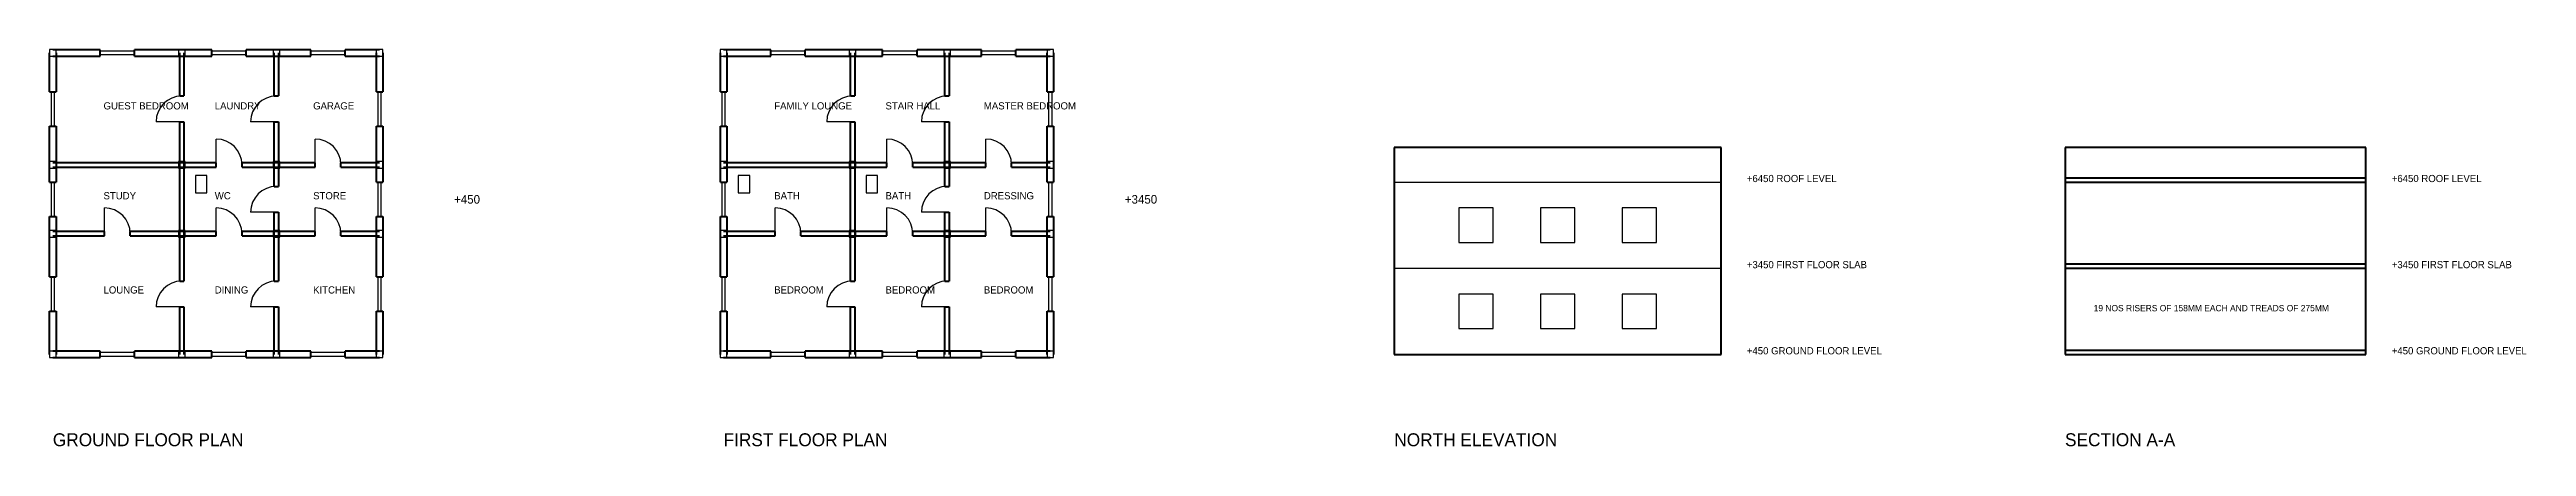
# Model space of a CAD drawing. Header units: millimetres. Extents: x -115 to 86299, y -3206 to 10615.
import ezdxf

# ---------------------------------------------------------------- set-up
doc = ezdxf.new("R2010")
doc.units = ezdxf.units.MM
for name, color, linetype in [('COLUMN', 5, 'CONTINUOUS'), ('DOOR', 3, 'CONTINUOUS'), ('SANITARY', 7, 'CONTINUOUS'), ('TEXT', 6, 'CONTINUOUS'), ('WALL', 4, 'CONTINUOUS'), ('WIND', 2, 'CONTINUOUS')]:
    doc.layers.add(name, color=color, linetype=linetype)

# ---------------------------------------------------------------- blocks, each defined once
blk = doc.blocks.new('WIN-1200')
at = {"layer": 'WIND'}
blk.add_lwpolyline([(-600, -60), (600, -60), (600, 60), (-600, 60)], close=True, dxfattribs=at)
blk = doc.blocks.new('DOOR-900')
at = {"layer": 'DOOR'}
blk.add_line((-450, 0), (-450, 900), dxfattribs=at)
blk.add_arc((-450, 0), 900, 0, 90, dxfattribs=at)
blk = doc.blocks.new('WC-STD')
at = {"layer": 'SANITARY'}
blk.add_lwpolyline([(-200, -300), (200, -300), (200, 300), (-200, 300)], close=True, dxfattribs=at)

msp = doc.modelspace()

# ---------------------------------------------------------------- linework, layer by layer
at = {"layer": 'COLUMN'}
for points in [[(-115, 10385), (115, 10385), (115, 10615), (-115, 10615)], [(4385, 10385), (4615, 10385), (4615, 10615), (4385, 10615)], [(7685, 10385), (7915, 10385), (7915, 10615), (7685, 10615)], [(11285, 10385), (11515, 10385), (11515, 10615), (11285, 10615)], [(23285, 10385), (23515, 10385), (23515, 10615), (23285, 10615)], [(27785, 10385), (28015, 10385), (28015, 10615), (27785, 10615)], [(31085, 10385), (31315, 10385), (31315, 10615), (31085, 10615)], [(34685, 10385), (34915, 10385), (34915, 10615), (34685, 10615)], [(-115, 6485), (115, 6485), (115, 6715), (-115, 6715)], [(4385, 6485), (4615, 6485), (4615, 6715), (4385, 6715)], [(7685, 6485), (7915, 6485), (7915, 6715), (7685, 6715)], [(11285, 6485), (11515, 6485), (11515, 6715), (11285, 6715)], [(23285, 6485), (23515, 6485), (23515, 6715), (23285, 6715)], [(27785, 6485), (28015, 6485), (28015, 6715), (27785, 6715)], [(31085, 6485), (31315, 6485), (31315, 6715), (31085, 6715)], [(34685, 6485), (34915, 6485), (34915, 6715), (34685, 6715)], [(-115, 4085), (115, 4085), (115, 4315), (-115, 4315)], [(4385, 4085), (4615, 4085), (4615, 4315), (4385, 4315)], [(7685, 4085), (7915, 4085), (7915, 4315), (7685, 4315)], [(11285, 4085), (11515, 4085), (11515, 4315), (11285, 4315)], [(23285, 4085), (23515, 4085), (23515, 4315), (23285, 4315)], [(27785, 4085), (28015, 4085), (28015, 4315), (27785, 4315)], [(31085, 4085), (31315, 4085), (31315, 4315), (31085, 4315)], [(34685, 4085), (34915, 4085), (34915, 4315), (34685, 4315)], [(-115, -115), (115, -115), (115, 115), (-115, 115)], [(4385, -115), (4615, -115), (4615, 115), (4385, 115)], [(7685, -115), (7915, -115), (7915, 115), (7685, 115)], [(11285, -115), (11515, -115), (11515, 115), (11285, 115)], [(23285, -115), (23515, -115), (23515, 115), (23285, 115)], [(27785, -115), (28015, -115), (28015, 115), (27785, 115)], [(31085, -115), (31315, -115), (31315, 115), (31085, 115)], [(34685, -115), (34915, -115), (34915, 115), (34685, 115)]]:
    msp.add_lwpolyline(points, close=True, dxfattribs=at)
at = {"layer": 'WALL', "lineweight": 50}
for p, q in [((-112.5, 9150), (-112.5, 10500)), ((1650, 10612.5), (0, 10612.5)), ((0, 10387.5), (1650, 10387.5)), ((112.5, 10500), (112.5, 9150)), ((1650, 10387.5), (1650, 10612.5)), ((4500, 10612.5), (2850, 10612.5)), ((2850, 10387.5), (2850, 10612.5)), ((2850, 10387.5), (4500, 10387.5)), ((4425, 9000), (4425, 10500)), ((5550, 10612.5), (4500, 10612.5)), ((4500, 10387.5), (5550, 10387.5)), ((4575, 10500), (4575, 9000)), ((5550, 10387.5), (5550, 10612.5)), ((7800, 10612.5), (6750, 10612.5)), ((6750, 10387.5), (6750, 10612.5)), ((6750, 10387.5), (7800, 10387.5)), ((7725, 9000), (7725, 10500)), ((9000, 10612.5), (7800, 10612.5)), ((7800, 10387.5), (9000, 10387.5)), ((7875, 10500), (7875, 9000)), ((9000, 10387.5), (9000, 10612.5)), ((11400, 10612.5), (10200, 10612.5)), ((10200, 10387.5), (10200, 10612.5)), ((10200, 10387.5), (11400, 10387.5)), ((11287.5, 9150), (11287.5, 10500)), ((11512.5, 10500), (11512.5, 9150)), ((23287.5, 9150), (23287.5, 10500)), ((25050, 10612.5), (23400, 10612.5)), ((23400, 10387.5), (25050, 10387.5)), ((23512.5, 10500), (23512.5, 9150)), ((25050, 10387.5), (25050, 10612.5)), ((27900, 10612.5), (26250, 10612.5)), ((26250, 10387.5), (26250, 10612.5)), ((26250, 10387.5), (27900, 10387.5)), ((27825, 9000), (27825, 10500)), ((28950, 10612.5), (27900, 10612.5)), ((27900, 10387.5), (28950, 10387.5)), ((27975, 10500), (27975, 9000)), ((28950, 10387.5), (28950, 10612.5)), ((31200, 10612.5), (30150, 10612.5)), ((30150, 10387.5), (30150, 10612.5)), ((30150, 10387.5), (31200, 10387.5)), ((31125, 9000), (31125, 10500)), ((32400, 10612.5), (31200, 10612.5)), ((31200, 10387.5), (32400, 10387.5)), ((31275, 10500), (31275, 9000)), ((32400, 10387.5), (32400, 10612.5)), ((34800, 10612.5), (33600, 10612.5)), ((33600, 10387.5), (33600, 10612.5)), ((33600, 10387.5), (34800, 10387.5)), ((34687.5, 9150), (34687.5, 10500)), ((34912.5, 10500), (34912.5, 9150)), ((-112.5, 9150), (112.5, 9150)), ((4425, 9000), (4575, 9000)), ((7725, 9000), (7875, 9000)), ((11287.5, 9150), (11512.5, 9150)), ((23287.5, 9150), (23512.5, 9150)), ((27825, 9000), (27975, 9000)), ((31125, 9000), (31275, 9000)), ((34687.5, 9150), (34912.5, 9150)), ((-112.5, 6600), (-112.5, 7950)), ((-112.5, 7950), (112.5, 7950)), ((112.5, 7950), (112.5, 6600)), ((4425, 6600), (4425, 8100)), ((4425, 8100), (4575, 8100)), ((4575, 8100), (4575, 6600)), ((7725, 6600), (7725, 8100)), ((7725, 8100), (7875, 8100)), ((7875, 8100), (7875, 6600)), ((11287.5, 6600), (11287.5, 7950)), ((11287.5, 7950), (11512.5, 7950)), ((11512.5, 7950), (11512.5, 6600)), ((23287.5, 6600), (23287.5, 7950)), ((23287.5, 7950), (23512.5, 7950)), ((23512.5, 7950), (23512.5, 6600)), ((27825, 6600), (27825, 8100)), ((27825, 8100), (27975, 8100)), ((27975, 8100), (27975, 6600)), ((31125, 6600), (31125, 8100)), ((31125, 8100), (31275, 8100)), ((31275, 8100), (31275, 6600)), ((34687.5, 6600), (34687.5, 7950)), ((34687.5, 7950), (34912.5, 7950)), ((34912.5, 7950), (34912.5, 6600)), ((58200, 7200), (46800, 7200)), ((46800, 7200), (46800, 0)), ((58200, 0), (58200, 7200)), ((80700, 7200), (70200, 7200)), ((70200, 7200), (70200, 0)), ((80700, 0), (80700, 7200)), ((-112.5, 6000), (-112.5, 6600)), ((4500, 6675), (0, 6675)), ((0, 6525), (4500, 6525)), ((112.5, 6600), (112.5, 6000)), ((4425, 4200), (4425, 6600)), ((5700, 6675), (4500, 6675)), ((4500, 6525), (5700, 6525)), ((4575, 6600), (4575, 4200)), ((5700, 6525), (5700, 6675)), ((7800, 6675), (6600, 6675)), ((6600, 6525), (6600, 6675)), ((6600, 6525), (7800, 6525)), ((7725, 5850), (7725, 6600)), ((9150, 6675), (7800, 6675)), ((7800, 6525), (9150, 6525)), ((7875, 6600), (7875, 5850)), ((9150, 6525), (9150, 6675)), ((11400, 6675), (10050, 6675)), ((10050, 6525), (10050, 6675)), ((10050, 6525), (11400, 6525)), ((11287.5, 6000), (11287.5, 6600)), ((11512.5, 6600), (11512.5, 6000)), ((23287.5, 6000), (23287.5, 6600)), ((27900, 6675), (23400, 6675)), ((23400, 6525), (27900, 6525)), ((23512.5, 6600), (23512.5, 6000)), ((27825, 4200), (27825, 6600)), ((29100, 6675), (27900, 6675)), ((27900, 6525), (29100, 6525)), ((27975, 6600), (27975, 4200)), ((29100, 6525), (29100, 6675)), ((31200, 6675), (30000, 6675)), ((30000, 6525), (30000, 6675)), ((30000, 6525), (31200, 6525)), ((31125, 5850), (31125, 6600)), ((32550, 6675), (31200, 6675)), ((31200, 6525), (32550, 6525)), ((31275, 6600), (31275, 5850)), ((32550, 6525), (32550, 6675)), ((34800, 6675), (33450, 6675)), ((33450, 6525), (33450, 6675)), ((33450, 6525), (34800, 6525)), ((34687.5, 6000), (34687.5, 6600)), ((34912.5, 6600), (34912.5, 6000)), ((70200, 6150), (80700, 6150)), ((-112.5, 6000), (112.5, 6000)), ((7725, 5850), (7875, 5850)), ((11287.5, 6000), (11512.5, 6000)), ((23287.5, 6000), (23512.5, 6000)), ((31125, 5850), (31275, 5850)), ((34687.5, 6000), (34912.5, 6000)), ((70200, 6000), (80700, 6000)), ((-112.5, 4200), (-112.5, 4800)), ((-112.5, 4800), (112.5, 4800)), ((112.5, 4800), (112.5, 4200)), ((7725, 4200), (7725, 4950)), ((7725, 4950), (7875, 4950)), ((7875, 4950), (7875, 4200)), ((11287.5, 4200), (11287.5, 4800)), ((11287.5, 4800), (11512.5, 4800)), ((11512.5, 4800), (11512.5, 4200)), ((23287.5, 4200), (23287.5, 4800)), ((23287.5, 4800), (23512.5, 4800)), ((23512.5, 4800), (23512.5, 4200)), ((31125, 4200), (31125, 4950)), ((31125, 4950), (31275, 4950)), ((31275, 4950), (31275, 4200)), ((34687.5, 4200), (34687.5, 4800)), ((34687.5, 4800), (34912.5, 4800)), ((34912.5, 4800), (34912.5, 4200)), ((-112.5, 2700), (-112.5, 4200)), ((1800, 4275), (0, 4275)), ((0, 4125), (1800, 4125)), ((112.5, 4200), (112.5, 2700)), ((1800, 4125), (1800, 4275)), ((4500, 4275), (2700, 4275)), ((2700, 4125), (2700, 4275)), ((2700, 4125), (4500, 4125)), ((4425, 2550), (4425, 4200)), ((5700, 4275), (4500, 4275)), ((4500, 4125), (5700, 4125)), ((4575, 4200), (4575, 2550)), ((5700, 4125), (5700, 4275)), ((7800, 4275), (6600, 4275)), ((6600, 4125), (6600, 4275)), ((6600, 4125), (7800, 4125)), ((7725, 2550), (7725, 4200)), ((9150, 4275), (7800, 4275)), ((7800, 4125), (9150, 4125)), ((7875, 4200), (7875, 2550)), ((9150, 4125), (9150, 4275)), ((11400, 4275), (10050, 4275)), ((10050, 4125), (10050, 4275)), ((10050, 4125), (11400, 4125)), ((11287.5, 2700), (11287.5, 4200)), ((11512.5, 4200), (11512.5, 2700)), ((23287.5, 2700), (23287.5, 4200)), ((25200, 4275), (23400, 4275)), ((23400, 4125), (25200, 4125)), ((23512.5, 4200), (23512.5, 2700)), ((25200, 4125), (25200, 4275)), ((27900, 4275), (26100, 4275)), ((26100, 4125), (26100, 4275)), ((26100, 4125), (27900, 4125)), ((27825, 2550), (27825, 4200)), ((29100, 4275), (27900, 4275)), ((27900, 4125), (29100, 4125)), ((27975, 4200), (27975, 2550)), ((29100, 4125), (29100, 4275)), ((31200, 4275), (30000, 4275)), ((30000, 4125), (30000, 4275)), ((30000, 4125), (31200, 4125)), ((31125, 2550), (31125, 4200)), ((32550, 4275), (31200, 4275)), ((31200, 4125), (32550, 4125)), ((31275, 4200), (31275, 2550)), ((32550, 4125), (32550, 4275)), ((34800, 4275), (33450, 4275)), ((33450, 4125), (33450, 4275)), ((33450, 4125), (34800, 4125)), ((34687.5, 2700), (34687.5, 4200)), ((34912.5, 4200), (34912.5, 2700)), ((-112.5, 2700), (112.5, 2700)), ((11287.5, 2700), (11512.5, 2700)), ((23287.5, 2700), (23512.5, 2700)), ((34687.5, 2700), (34912.5, 2700)), ((70200, 3150), (80700, 3150)), ((70200, 3000), (80700, 3000)), ((4425, 2550), (4575, 2550)), ((7725, 2550), (7875, 2550)), ((27825, 2550), (27975, 2550)), ((31125, 2550), (31275, 2550)), ((-112.5, 0), (-112.5, 1500)), ((-112.5, 1500), (112.5, 1500)), ((112.5, 1500), (112.5, 0)), ((4425, 0), (4425, 1650)), ((4425, 1650), (4575, 1650)), ((4575, 1650), (4575, 0)), ((7725, 0), (7725, 1650)), ((7725, 1650), (7875, 1650)), ((7875, 1650), (7875, 0)), ((11287.5, 0), (11287.5, 1500)), ((11287.5, 1500), (11512.5, 1500)), ((11512.5, 1500), (11512.5, 0)), ((23287.5, 0), (23287.5, 1500)), ((23287.5, 1500), (23512.5, 1500)), ((23512.5, 1500), (23512.5, 0)), ((27825, 0), (27825, 1650)), ((27825, 1650), (27975, 1650)), ((27975, 1650), (27975, 0)), ((31125, 0), (31125, 1650)), ((31125, 1650), (31275, 1650)), ((31275, 1650), (31275, 0)), ((34687.5, 0), (34687.5, 1500)), ((34687.5, 1500), (34912.5, 1500)), ((34912.5, 1500), (34912.5, 0)), ((1650, 112.5), (0, 112.5)), ((1650, -112.5), (1650, 112.5)), ((4500, 112.5), (2850, 112.5)), ((2850, -112.5), (2850, 112.5)), ((5550, 112.5), (4500, 112.5)), ((5550, -112.5), (5550, 112.5)), ((7800, 112.5), (6750, 112.5)), ((6750, -112.5), (6750, 112.5)), ((9000, 112.5), (7800, 112.5)), ((9000, -112.5), (9000, 112.5)), ((11400, 112.5), (10200, 112.5)), ((10200, -112.5), (10200, 112.5)), ((25050, 112.5), (23400, 112.5)), ((25050, -112.5), (25050, 112.5)), ((27900, 112.5), (26250, 112.5)), ((26250, -112.5), (26250, 112.5)), ((28950, 112.5), (27900, 112.5)), ((28950, -112.5), (28950, 112.5)), ((31200, 112.5), (30150, 112.5)), ((30150, -112.5), (30150, 112.5)), ((32400, 112.5), (31200, 112.5)), ((32400, -112.5), (32400, 112.5)), ((34800, 112.5), (33600, 112.5)), ((33600, -112.5), (33600, 112.5)), ((46800, 0), (58200, 0)), ((70200, 150), (80700, 150)), ((70200, 0), (80700, 0)), ((70200, 0), (80700, 0)), ((0, -112.5), (1650, -112.5)), ((2850, -112.5), (4500, -112.5)), ((4500, -112.5), (5550, -112.5)), ((6750, -112.5), (7800, -112.5)), ((7800, -112.5), (9000, -112.5)), ((10200, -112.5), (11400, -112.5)), ((23400, -112.5), (25050, -112.5)), ((26250, -112.5), (27900, -112.5)), ((27900, -112.5), (28950, -112.5)), ((30150, -112.5), (31200, -112.5)), ((31200, -112.5), (32400, -112.5)), ((33600, -112.5), (34800, -112.5))]:
    msp.add_line(p, q, dxfattribs=at)
at = {"layer": 'WALL'}
for p, q in [((46800, 6000), (58200, 6000)), ((46800, 3000), (58200, 3000)), ((46800, 0), (58200, 0))]:
    msp.add_line(p, q, dxfattribs=at)
at = {"layer": 'WIND'}
for points in [[(49050, 3900), (50250, 3900), (50250, 5100), (49050, 5100)], [(51900, 3900), (53100, 3900), (53100, 5100), (51900, 5100)], [(54750, 3900), (55950, 3900), (55950, 5100), (54750, 5100)], [(49050, 900), (50250, 900), (50250, 2100), (49050, 2100)], [(51900, 900), (53100, 900), (53100, 2100), (51900, 2100)], [(54750, 900), (55950, 900), (55950, 2100), (54750, 2100)]]:
    msp.add_lwpolyline(points, close=True, dxfattribs=at)

# ---------------------------------------------------------------- block references
at = {"layer": 'DOOR', "rotation": 90}
for p in [(4500, 8550), (7800, 8550), (27900, 8550), (31200, 8550), (7800, 5400), (31200, 5400), (4500, 2100), (7800, 2100), (27900, 2100), (31200, 2100)]:
    msp.add_blockref('DOOR-900', p, dxfattribs=at)
at = {"layer": 'DOOR'}
for p in [(6150, 6600), (9600, 6600), (29550, 6600), (33000, 6600), (2250, 4200), (6150, 4200), (9600, 4200), (25650, 4200), (29550, 4200), (33000, 4200)]:
    msp.add_blockref('DOOR-900', p, dxfattribs=at)
at = {"layer": 'SANITARY'}
for p in [(5175, 5925), (24112.5, 5925), (28575, 5925)]:
    msp.add_blockref('WC-STD', p, dxfattribs=at)
at = {"layer": 'WIND'}
for p in [(2250, 10500), (6150, 10500), (9600, 10500), (25650, 10500), (29550, 10500), (33000, 10500), (2250, 0), (6150, 0), (9600, 0), (25650, 0), (29550, 0), (33000, 0)]:
    msp.add_blockref('WIN-1200', p, dxfattribs=at)
at = {"layer": 'WIND', "rotation": 90}
for p in [(0, 8550), (11400, 8550), (23400, 8550), (34800, 8550), (0, 5400), (11400, 5400), (23400, 5400), (34800, 5400), (0, 2100), (11400, 2100), (23400, 2100), (34800, 2100)]:
    msp.add_blockref('WIN-1200', p, dxfattribs=at)

# ---------------------------------------------------------------- texts
at = {"layer": 'TEXT'}
for s, height, p in [('GUEST BEDROOM', 250, (1768.8, 8531.2)), ('LAUNDRY', 250, (5650, 8531.2)), ('GARAGE', 250, (9081.2, 8531.2)), ('FAMILY LOUNGE', 250, (25168.8, 8531.2)), ('STAIR HALL', 250, (29050, 8531.2)), ('MASTER BEDROOM', 250, (32481.2, 8531.2)), ('+6450 ROOF LEVEL', 250, (59100, 6000)), ('+6450 ROOF LEVEL', 250, (81600, 6000)), ('STUDY', 250, (1768.8, 5400)), ('WC', 250, (5650, 5400)), ('STORE', 250, (9081.2, 5400)), ('+450', 300, (14000, 5250)), ('BATH', 250, (25168.8, 5400)), ('BATH', 250, (29050, 5400)), ('DRESSING', 250, (32481.2, 5400)), ('+3450', 300, (37400, 5250)), ('+3450 FIRST FLOOR SLAB', 250, (59100, 3000)), ('+3450 FIRST FLOOR SLAB', 250, (81600, 3000)), ('LOUNGE', 250, (1768.8, 2118.8)), ('DINING', 250, (5650, 2118.8)), ('KITCHEN', 250, (9081.2, 2118.8)), ('BEDROOM', 250, (25168.8, 2118.8)), ('BEDROOM', 250, (29050, 2118.8)), ('BEDROOM', 250, (32481.2, 2118.8)), ('19 NOS RISERS OF 158MM EACH AND TREADS OF 275MM', 220, (71200, 1500)), ('+450 GROUND FLOOR LEVEL', 250, (59100, 0)), ('+450 GROUND FLOOR LEVEL', 250, (81600, 0)), ('GROUND FLOOR PLAN', 450, (0, -3200)), ('FIRST FLOOR PLAN', 450, (23400, -3200)), ('NORTH ELEVATION', 450, (46800, -3200)), ('SECTION A-A', 450, (70200, -3200))]:
    msp.add_text(s, height=height, dxfattribs=at).set_placement(p)

doc.saveas('drawing.dxf')
